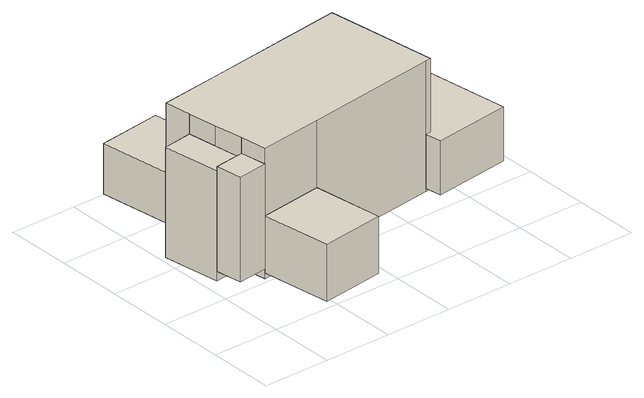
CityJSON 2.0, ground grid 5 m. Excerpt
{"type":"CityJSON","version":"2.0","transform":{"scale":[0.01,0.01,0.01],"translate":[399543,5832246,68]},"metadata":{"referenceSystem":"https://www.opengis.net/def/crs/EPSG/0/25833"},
"CityObjects":{
"building1":{"type":"Building","attributes":{"Gemeindeschluessel":"11000003","BezugspunktDach":"2200","function":"31001_3040","measuredHeight":7.66,"storeysAboveGround":1},"address":[{"country":"Germany","locality":"Berlin","thoroughfareNumber":"54 (3)","thoroughfareName":"Schwanebecker Chaussee"}],"geometry":[{"type":"Solid","lod":"1","boundaries":[[[[0,1,2,3]],[[4,5,6,7]],[[4,7,3,2]],[[5,4,2,1]],[[6,5,1,0]],[[7,6,0,3]]]]}]},
"building2":{"type":"Building","attributes":{"Gemeindeschluessel":"11000003","BezugspunktDach":"2200","function":"31001_2000","measuredHeight":4.44,"storeysAboveGround":1},"address":[{"country":"Germany","locality":"Berlin","thoroughfareNumber":"54 (2)","thoroughfareName":"Schwanebecker Chaussee"}],"geometry":[{"type":"Solid","lod":"1","boundaries":[[[[8,9,10,11]],[[12,13,14,15]],[[12,15,11,10]],[[13,12,10,9]],[[14,13,9,8]],[[15,14,8,11]]]]}]},
"building3":{"type":"Building","attributes":{"Gemeindeschluessel":"11000003","BezugspunktDach":"2200","function":"31001_2000","measuredHeight":3.7,"storeysAboveGround":1},"address":[{"country":"Germany","locality":"Berlin","thoroughfareNumber":"54 (4)","thoroughfareName":"Schwanebecker Chaussee"}],"geometry":[{"type":"Solid","lod":"1","boundaries":[[[[16,17,18,19]],[[20,21,22,23]],[[20,23,19,18]],[[21,20,18,17]],[[22,21,17,16]],[[23,22,16,19]]]]}]},
"building4":{"type":"Building","attributes":{"name":"Kapelle","Gemeindeschluessel":"11000003","function":"31001_3043"},"address":[{"country":"Germany","locality":"Berlin","thoroughfareNumber":"54","thoroughfareName":"Schwanebecker Chaussee"}],"children":["building4-1","building4-2"]},
"building4-1":{"type":"BuildingPart","attributes":{"BezugspunktDach":"2200","measuredHeight":11,"storeysAboveGround":1},"parents":["building4"],"geometry":[{"type":"MultiSurface","lod":"1","boundaries":[[[24,25,26,27,28,29,30,31,32,33,34,35,36]],[[37,38,39,40,41,42,43,44,45,46,47,48,49]],[[37,49,36,35]],[[38,37,35,34]],[[39,38,34,33]],[[40,39,33,32]],[[41,40,32,31]],[[42,41,31,30]],[[43,42,30,29]],[[44,43,29,28]],[[45,44,28,27]],[[50,51,27,26]],[[47,46,26,25],[47,52,50,46]],[[48,47,25,24]],[[49,48,24,36]],[[46,45,51,50]],[[50,52,47,46]]]}]},
"building4-2":{"type":"BuildingPart","attributes":{"BezugspunktDach":"2200","measuredHeight":8.04,"storeysAboveGround":1},"parents":["building4"],"geometry":[{"type":"MultiSurface","lod":"1","boundaries":[[[53,51,52,54,55]],[[48,47,45,56,57]],[[48,57,55,54]],[[47,48,54,52]],[[56,45,51,53]],[[57,56,53,55]],[[45,46,50,51]],[[47,52,50,46]]]}]},
"building5":{"type":"Building","attributes":{"Gemeindeschluessel":"11000003","BezugspunktDach":"2200","function":"31001_2000","measuredHeight":3.94,"storeysAboveGround":1},"address":[{"country":"Germany","locality":"Berlin","thoroughfareNumber":"54 (1)","thoroughfareName":"Schwanebecker Chaussee"}],"geometry":[{"type":"Solid","lod":"1","boundaries":[[[[58,59,60,61,62,63,64,65]],[[66,67,68,69,70,71,72,73]],[[66,73,65,64]],[[67,66,64,63]],[[68,67,63,62]],[[69,68,62,61]],[[70,69,61,60]],[[71,70,60,59]],[[72,71,59,58]],[[73,72,58,65]]]]}]}
},
"vertices":[
[127,507,895],[354,537,895],[327,737,895],[101,708,895],[327,737,130],[354,537,130],[127,507,130],[101,708,130],
[423,11,517],[902,75,517],[832,600,517],[354,537,517],[832,600,100],[902,75,100],[423,11,100],[354,537,100],
[238,1377,502],[716,1441,502],[646,1972,502],[168,1909,502],[646,1972,133],[716,1441,133],[238,1377,133],[168,1909,133],
[264,1178,1009],[266,1178,1009],[296,957,1009],[326,737,1009],[327,737,1009],[354,537,1009],[832,600,1009],[1838,734,1009],[1880,739,1009],[1769,1580,1009],[1719,1573,1009],[716,1441,1009],[238,1377,1009],[716,1441,57],[1719,1573,57],[1769,1580,57],[1880,739,57],[1838,734,57],[832,600,57],[354,537,57],[327,737,57],[326,737,57],[296,957,57],[266,1178,57],[264,1178,57],[238,1377,57],[296,957,861],[326,737,861],[266,1178,861],
[101,708,861],[264,1178,861],[42,1148,861],[101,708,57],[42,1148,57],
[1719,1573,473],[1769,1580,473],[1880,739,473],[1838,734,473],[1854,610,473],[2436,687,473],[2292,1771,473],[1703,1693,473],[2292,1771,79],[2436,687,79],[1854,610,79],[1838,734,79],[1880,739,79],[1769,1580,79],[1719,1573,79],[1703,1693,79]
]}
